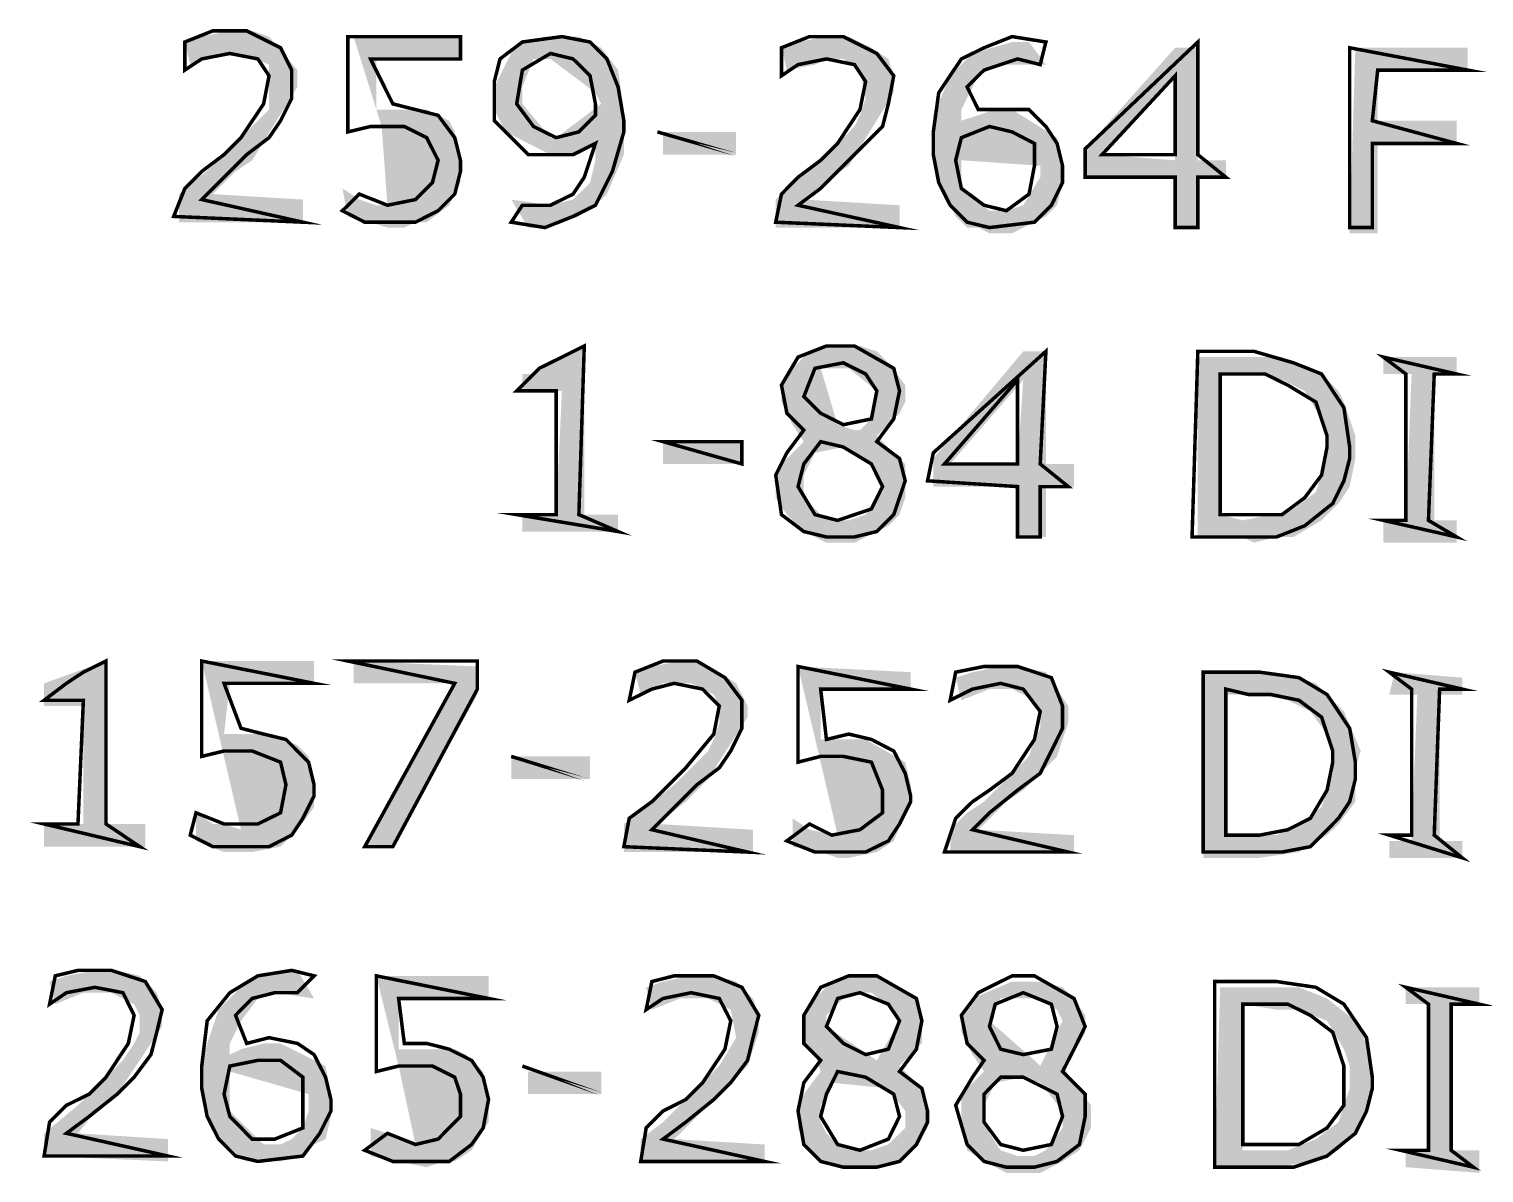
# Model space of a CAD drawing. Header units: millimetres. Extents: x 688550 to 690417, y 7458888 to 7459543.
# Drawn here: x 690289.88 to 690309.03, y 7459299.61 to 7459314.67 of the extents above; entities that cross this region are included whole.
import ezdxf

# ---------------------------------------------------------------- set-up
doc = ezdxf.new("R2010")
doc.units = ezdxf.units.MM
doc.header["$LTSCALE"] = 3
doc.header["$MEASUREMENT"] = 0
doc.layers.add('H', color=7, linetype='Continuous')
doc.layers.add('P', color=7, linetype='Continuous')

msp = doc.modelspace()

# ---------------------------------------------------------------- hatches: boundary and pattern name
at = {"layer": 'H', "linetype": 'Continuous'}
for points in [[(690293.488, 7459312.127), (690291.858, 7459312.127), (690291.858, 7459312.497), (690292.303, 7459312.87), (690292.45, 7459313.017), (690292.673, 7459313.24), (690292.895, 7459313.463), (690293.042, 7459313.61), (690293.042, 7459313.832), (690293.042, 7459314.055), (690293.042, 7459314.202), (690292.673, 7459314.349), (690292.526, 7459314.349), (690292.379, 7459314.349), (690292.005, 7459314.202), (690291.934, 7459314.5), (690292.156, 7459314.571), (690292.526, 7459314.647), (690292.82, 7459314.647), (690293.042, 7459314.571), (690293.416, 7459314.13), (690293.416, 7459313.908), (690292.82, 7459312.942), (690292.601, 7459312.795), (690292.303, 7459312.497), (690293.488, 7459312.425), (690293.488, 7459312.127)], [(690294.601, 7459312.056), (690294.378, 7459312.127), (690294.08, 7459312.203), (690294.008, 7459312.572), (690294.231, 7459312.425), (690294.454, 7459312.35), (690294.601, 7459312.35), (690294.525, 7459313.387), (690294.155, 7459314.571), (690295.562, 7459314.571), (690295.562, 7459314.277), (690294.454, 7459314.277), (690294.454, 7459313.61), (690294.823, 7459313.61), (690294.97, 7459313.61), (690295.117, 7459313.61), (690295.415, 7459313.463), (690295.487, 7459313.316), (690295.562, 7459313.017), (690295.562, 7459312.795), (690295.562, 7459312.648), (690295.415, 7459312.35), (690295.117, 7459312.127), (690294.97, 7459312.127), (690294.823, 7459312.056), (690294.601, 7459312.056)], [(690296.453, 7459312.056), (690296.23, 7459312.425), (690296.747, 7459312.35), (690297.045, 7459312.425), (690297.268, 7459312.648), (690297.339, 7459312.942), (690297.339, 7459313.164), (690297.121, 7459313.017), (690296.747, 7459313.017), (690296.155, 7459313.316), (690296.008, 7459313.61), (690296.008, 7459313.908), (690296.155, 7459314.202), (690296.23, 7459314.349), (690296.377, 7459314.5), (690296.675, 7459314.571), (690296.747, 7459314.277), (690296.524, 7459314.277), (690296.377, 7459313.908), (690296.377, 7459313.685), (690296.747, 7459313.24), (690296.822, 7459313.24), (690297.415, 7459313.685), (690297.339, 7459313.832), (690296.747, 7459314.277), (690296.675, 7459314.571), (690296.969, 7459314.571), (690297.121, 7459314.571), (690297.268, 7459314.5), (690297.415, 7459314.424), (690297.637, 7459314.13), (690297.713, 7459313.61), (690297.713, 7459313.316), (690297.713, 7459313.017), (690297.49, 7459312.497), (690297.339, 7459312.35), (690297.121, 7459312.203), (690296.675, 7459312.056), (690296.453, 7459312.056)], [(690301.342, 7459312.056), (690299.712, 7459312.056), (690299.712, 7459312.425), (690299.935, 7459312.648), (690300.304, 7459312.942), (690300.527, 7459313.164), (690300.749, 7459313.387), (690300.821, 7459313.534), (690300.896, 7459313.757), (690300.821, 7459314.13), (690300.602, 7459314.277), (690300.38, 7459314.277), (690300.229, 7459314.202), (690299.859, 7459314.13), (690299.788, 7459314.424), (690300.006, 7459314.5), (690300.38, 7459314.571), (690300.674, 7459314.571), (690300.972, 7459314.424), (690301.195, 7459314.277), (690301.266, 7459314.055), (690301.266, 7459313.832), (690300.674, 7459312.87), (690300.451, 7459312.719), (690300.082, 7459312.425), (690301.342, 7459312.35), (690301.342, 7459312.056)], [(690302.526, 7459311.98), (690302.602, 7459312.278), (690302.749, 7459312.278), (690302.971, 7459312.35), (690303.194, 7459312.719), (690303.194, 7459312.87), (690302.156, 7459312.942), (690302.156, 7459312.719), (690302.156, 7459312.572), (690302.526, 7459312.278), (690302.602, 7459312.278), (690302.526, 7459311.98), (690302.379, 7459312.056), (690302.232, 7459312.056), (690302.081, 7459312.203), (690301.934, 7459312.497), (690301.787, 7459312.942), (690301.787, 7459313.316), (690301.787, 7459313.534), (690302.009, 7459314.055), (690302.156, 7459314.202), (690302.303, 7459314.349), (690302.824, 7459314.5), (690303.047, 7459314.5), (690303.269, 7459314.202), (690302.749, 7459314.202), (690302.526, 7459314.13), (690302.379, 7459314.055), (690302.303, 7459313.908), (690302.156, 7459313.61), (690302.156, 7459313.463), (690302.602, 7459313.61), (690302.824, 7459313.61), (690303.416, 7459313.24), (690303.488, 7459312.942), (690303.488, 7459312.648), (690303.416, 7459312.35), (690303.269, 7459312.203), (690303.118, 7459312.127), (690302.824, 7459311.98), (690302.526, 7459311.98)], [(690304.97, 7459312.056), (690304.97, 7459312.719), (690303.786, 7459312.719), (690303.786, 7459313.093), (690304.009, 7459313.017), (690304.97, 7459312.942), (690304.97, 7459314.055), (690304.009, 7459313.017), (690303.786, 7459313.093), (690304.97, 7459314.424), (690305.269, 7459314.424), (690305.269, 7459312.942), (690305.638, 7459312.942), (690305.638, 7459312.719), (690305.269, 7459312.719), (690305.269, 7459312.056), (690304.97, 7459312.056)], [(690307.268, 7459311.98), (690307.343, 7459314.424), (690308.822, 7459314.424), (690308.822, 7459314.13), (690307.637, 7459314.13), (690307.637, 7459313.463), (690308.675, 7459313.463), (690308.675, 7459313.164), (690307.637, 7459313.164), (690307.637, 7459311.98), (690307.268, 7459311.98)], [(690299.191, 7459313.017), (690298.229, 7459313.017), (690298.229, 7459313.316), (690299.191, 7459313.316), (690299.191, 7459313.017)], [(690297.637, 7459308.053), (690296.377, 7459308.053), (690296.377, 7459308.276), (690296.822, 7459308.276), (690296.898, 7459309.905), (690296.377, 7459309.905), (690296.377, 7459310.128), (690296.524, 7459310.128), (690297.192, 7459310.497), (690297.192, 7459308.276), (690297.637, 7459308.276), (690297.637, 7459308.053)], [(690300.38, 7459307.906), (690300.082, 7459308.053), (690299.859, 7459308.276), (690299.712, 7459308.498), (690299.712, 7459308.796), (690299.788, 7459308.943), (690300.082, 7459309.237), (690300.229, 7459309.09), (690300.082, 7459308.796), (690300.082, 7459308.574), (690300.157, 7459308.423), (690300.304, 7459308.276), (690300.451, 7459308.2), (690300.674, 7459308.2), (690300.896, 7459308.276), (690301.119, 7459308.574), (690301.119, 7459308.721), (690300.896, 7459309.015), (690300.602, 7459309.166), (690300.229, 7459309.09), (690300.082, 7459309.237), (690299.935, 7459309.46), (690299.788, 7459309.758), (690299.788, 7459309.981), (690299.935, 7459310.203), (690300.157, 7459310.426), (690300.451, 7459310.497), (690300.821, 7459310.497), (690301.043, 7459310.426), (690301.195, 7459310.275), (690301.417, 7459309.981), (690301.417, 7459309.758), (690301.342, 7459309.611), (690301.043, 7459309.313), (690300.972, 7459309.536), (690301.043, 7459309.905), (690300.674, 7459310.203), (690300.451, 7459310.203), (690300.304, 7459310.203), (690300.527, 7459309.46), (690300.749, 7459309.389), (690300.821, 7459309.389), (690300.972, 7459309.536), (690301.043, 7459309.313), (690301.266, 7459309.09), (690301.417, 7459308.943), (690301.417, 7459308.796), (690301.417, 7459308.498), (690301.342, 7459308.276), (690301.195, 7459308.129), (690301.043, 7459308.053), (690300.749, 7459307.906), (690300.38, 7459307.906)], [(690302.896, 7459307.982), (690302.896, 7459308.645), (690301.787, 7459308.645), (690301.787, 7459309.015), (690302.009, 7459308.943), (690302.896, 7459308.943), (690302.971, 7459310.052), (690302.009, 7459308.943), (690301.787, 7459309.015), (690302.971, 7459310.426), (690303.269, 7459310.426), (690303.269, 7459308.943), (690303.639, 7459308.943), (690303.639, 7459308.645), (690303.269, 7459308.645), (690303.269, 7459307.982), (690302.896, 7459307.982)], [(690306.008, 7459307.906), (690305.861, 7459307.982), (690305.861, 7459308.2), (690306.23, 7459308.276), (690306.377, 7459308.276), (690306.529, 7459308.351), (690306.823, 7459308.574), (690306.898, 7459308.796), (690306.97, 7459309.015), (690306.97, 7459309.313), (690306.898, 7459309.536), (690306.676, 7459309.905), (690306.377, 7459310.052), (690306.008, 7459310.128), (690305.563, 7459310.128), (690305.563, 7459308.276), (690305.861, 7459308.2), (690305.861, 7459307.982), (690305.269, 7459307.982), (690305.269, 7459310.35), (690306.083, 7459310.35), (690306.377, 7459310.35), (690306.529, 7459310.275), (690306.751, 7459310.203), (690306.898, 7459310.128), (690307.121, 7459309.905), (690307.192, 7459309.758), (690307.343, 7459309.313), (690307.343, 7459309.015), (690307.268, 7459308.645), (690307.121, 7459308.423), (690306.898, 7459308.2), (690306.529, 7459307.982), (690306.306, 7459307.982), (690306.008, 7459307.906)], [(690307.713, 7459307.906), (690307.713, 7459308.2), (690308.007, 7459308.2), (690308.083, 7459310.128), (690307.713, 7459310.128), (690307.713, 7459310.35), (690308.675, 7459310.35), (690308.675, 7459310.128), (690308.381, 7459310.128), (690308.381, 7459308.2), (690308.675, 7459308.2), (690308.675, 7459307.906), (690307.713, 7459307.906)], [(690299.267, 7459308.943), (690298.229, 7459308.943), (690298.229, 7459309.237), (690299.267, 7459309.237), (690299.267, 7459308.943)], [(690291.413, 7459303.903), (690290.081, 7459303.903), (690290.081, 7459304.202), (690290.598, 7459304.202), (690290.598, 7459305.756), (690290.081, 7459305.756), (690290.081, 7459306.054), (690290.896, 7459306.348), (690290.896, 7459304.202), (690291.413, 7459304.202), (690291.413, 7459303.903)], [(690292.673, 7459303.832), (690292.45, 7459303.832), (690292.081, 7459303.979), (690292.081, 7459304.349), (690292.303, 7459304.202), (690292.45, 7459304.202), (690292.673, 7459304.126), (690292.156, 7459306.348), (690293.635, 7459306.348), (690293.635, 7459306.054), (690292.526, 7459306.054), (690292.45, 7459305.386), (690292.82, 7459305.386), (690293.042, 7459305.386), (690293.416, 7459305.239), (690293.563, 7459305.092), (690293.635, 7459304.794), (690293.635, 7459304.571), (690293.635, 7459304.424), (690293.416, 7459304.126), (690293.194, 7459303.903), (690292.82, 7459303.832), (690292.673, 7459303.832)], [(690294.302, 7459303.903), (690295.487, 7459306.054), (690294.155, 7459306.054), (690294.155, 7459306.348), (690295.785, 7459306.276), (690295.785, 7459305.907), (690294.672, 7459303.903), (690294.302, 7459303.903)], [(690299.414, 7459303.832), (690297.713, 7459303.832), (690297.713, 7459304.202), (690298.007, 7459304.424), (690298.376, 7459304.718), (690298.599, 7459304.941), (690298.822, 7459305.163), (690298.897, 7459305.315), (690298.969, 7459305.533), (690298.969, 7459305.756), (690298.897, 7459305.907), (690298.599, 7459306.054), (690298.452, 7459306.054), (690298.229, 7459306.054), (690297.935, 7459305.907), (690297.86, 7459306.201), (690298.082, 7459306.276), (690298.452, 7459306.348), (690298.675, 7459306.348), (690298.969, 7459306.201), (690299.191, 7459306.054), (690299.342, 7459305.756), (690299.342, 7459305.609), (690298.822, 7459304.794), (690298.528, 7459304.496), (690298.154, 7459304.202), (690299.414, 7459304.126), (690299.414, 7459303.832)], [(690300.527, 7459303.756), (690300.304, 7459303.832), (690299.935, 7459303.903), (690299.935, 7459304.277), (690300.157, 7459304.126), (690300.527, 7459304.055), (690300.304, 7459305.016), (690300.006, 7459306.276), (690301.489, 7459306.201), (690301.489, 7459305.978), (690300.304, 7459305.978), (690300.304, 7459305.315), (690300.674, 7459305.315), (690300.896, 7459305.315), (690301.417, 7459305.016), (690301.489, 7459304.718), (690301.489, 7459304.496), (690301.417, 7459304.349), (690301.266, 7459303.979), (690301.043, 7459303.832), (690300.674, 7459303.756), (690300.527, 7459303.756)], [(690303.639, 7459303.832), (690302.009, 7459303.832), (690302.009, 7459304.126), (690302.232, 7459304.349), (690302.455, 7459304.496), (690302.602, 7459304.647), (690302.824, 7459304.869), (690303.047, 7459305.092), (690303.118, 7459305.315), (690303.194, 7459305.462), (690303.194, 7459305.684), (690303.118, 7459305.831), (690302.824, 7459305.978), (690302.673, 7459305.978), (690302.526, 7459305.978), (690302.156, 7459305.831), (690302.081, 7459306.129), (690302.303, 7459306.201), (690302.673, 7459306.276), (690302.896, 7459306.276), (690303.269, 7459306.201), (690303.416, 7459305.978), (690303.563, 7459305.756), (690303.563, 7459305.533), (690303.488, 7459305.315), (690303.416, 7459305.092), (690302.971, 7459304.647), (690302.749, 7459304.496), (690302.379, 7459304.126), (690303.639, 7459304.055), (690303.639, 7459303.832)], [(690305.34, 7459303.756), (690305.34, 7459306.201), (690305.936, 7459306.201), (690306.155, 7459306.201), (690306.083, 7459305.907), (690305.638, 7459305.907), (690305.638, 7459304.055), (690305.936, 7459304.055), (690306.306, 7459304.055), (690306.6, 7459304.202), (690306.898, 7459304.424), (690307.045, 7459304.869), (690307.045, 7459305.092), (690306.97, 7459305.386), (690306.751, 7459305.684), (690306.453, 7459305.831), (690306.083, 7459305.907), (690306.155, 7459306.201), (690306.377, 7459306.129), (690306.6, 7459306.129), (690306.823, 7459306.054), (690307.192, 7459305.684), (690307.415, 7459305.163), (690307.343, 7459304.941), (690307.343, 7459304.794), (690307.343, 7459304.496), (690307.121, 7459304.202), (690306.97, 7459304.055), (690306.6, 7459303.832), (690306.083, 7459303.756), (690305.34, 7459303.756)], [(690307.789, 7459303.756), (690307.789, 7459303.979), (690308.083, 7459303.979), (690308.158, 7459305.907), (690307.789, 7459305.907), (690307.86, 7459306.201), (690308.75, 7459306.129), (690308.75, 7459305.907), (690308.452, 7459305.907), (690308.452, 7459303.979), (690308.75, 7459303.979), (690308.75, 7459303.756), (690307.789, 7459303.756)], [(690296.23, 7459304.794), (690296.23, 7459305.092), (690297.268, 7459305.092), (690297.268, 7459304.794), (690296.23, 7459304.794)], [(690291.711, 7459299.758), (690290.081, 7459299.829), (690290.081, 7459300.128), (690290.527, 7459300.497), (690290.674, 7459300.644), (690290.896, 7459300.867), (690291.119, 7459301.089), (690291.266, 7459301.312), (690291.341, 7459301.459), (690291.341, 7459301.682), (690291.266, 7459301.829), (690290.968, 7459301.98), (690290.749, 7459301.98), (690290.598, 7459301.98), (690290.228, 7459301.829), (690290.153, 7459302.127), (690290.375, 7459302.202), (690290.749, 7459302.274), (690291.043, 7459302.274), (690291.341, 7459302.202), (690291.564, 7459301.98), (690291.635, 7459301.757), (690291.635, 7459301.535), (690291.043, 7459300.644), (690290.821, 7459300.497), (690290.527, 7459300.128), (690291.711, 7459300.052), (690291.711, 7459299.758)], [(690292.895, 7459299.758), (690292.748, 7459299.758), (690292.526, 7459299.905), (690292.379, 7459300.052), (690292.303, 7459300.199), (690292.156, 7459300.72), (690292.156, 7459301.014), (690292.228, 7459301.312), (690292.379, 7459301.757), (690292.748, 7459302.127), (690293.194, 7459302.274), (690293.416, 7459302.274), (690293.635, 7459301.904), (690293.118, 7459301.98), (690292.895, 7459301.904), (690292.673, 7459301.61), (690292.526, 7459301.312), (690292.526, 7459301.165), (690292.526, 7459300.942), (690292.526, 7459300.644), (690292.526, 7459300.422), (690292.895, 7459300.052), (690292.971, 7459299.981), (690293.194, 7459299.981), (690293.341, 7459300.052), (690293.488, 7459300.199), (690293.563, 7459300.422), (690293.563, 7459300.644), (690292.526, 7459300.942), (690292.526, 7459301.165), (690292.673, 7459301.236), (690292.971, 7459301.312), (690293.194, 7459301.312), (690293.786, 7459301.014), (690293.857, 7459300.644), (690293.857, 7459300.35), (690293.786, 7459300.052), (690293.635, 7459299.981), (690293.488, 7459299.829), (690293.194, 7459299.758), (690292.895, 7459299.758)], [(690295.117, 7459299.682), (690294.748, 7459299.758), (690294.378, 7459299.829), (690294.378, 7459300.199), (690294.601, 7459300.128), (690294.748, 7459300.052), (690294.97, 7459299.981), (690294.748, 7459301.014), (690294.454, 7459302.202), (690295.932, 7459302.202), (690295.932, 7459301.904), (690294.748, 7459301.904), (690294.748, 7459301.236), (690295.117, 7459301.236), (690295.34, 7459301.236), (690295.487, 7459301.236), (690295.638, 7459301.165), (690295.709, 7459301.089), (690295.861, 7459300.942), (690295.932, 7459300.644), (690295.932, 7459300.422), (690295.932, 7459300.275), (690295.709, 7459299.905), (690295.487, 7459299.758), (690295.34, 7459299.758), (690295.117, 7459299.682)], [(690299.565, 7459299.758), (690297.935, 7459299.758), (690297.935, 7459300.052), (690298.229, 7459300.275), (690298.528, 7459300.573), (690298.75, 7459300.795), (690298.969, 7459301.014), (690299.191, 7459301.388), (690299.12, 7459301.757), (690298.822, 7459301.904), (690298.599, 7459301.904), (690298.452, 7459301.904), (690298.082, 7459301.757), (690298.007, 7459302.051), (690298.229, 7459302.127), (690298.599, 7459302.202), (690298.897, 7459302.202), (690299.191, 7459302.127), (690299.414, 7459301.904), (690299.489, 7459301.682), (690299.489, 7459301.459), (690299.414, 7459301.236), (690299.342, 7459301.014), (690298.897, 7459300.573), (690298.75, 7459300.422), (690298.376, 7459300.052), (690299.565, 7459299.981), (690299.565, 7459299.758)], [(690300.821, 7459299.682), (690300.674, 7459299.682), (690300.304, 7459299.758), (690300.082, 7459299.981), (690300.006, 7459300.199), (690300.006, 7459300.497), (690300.082, 7459300.644), (690300.304, 7459300.942), (690300.451, 7459300.795), (690300.304, 7459300.497), (690300.304, 7459300.275), (690300.38, 7459300.128), (690300.527, 7459299.981), (690300.749, 7459299.905), (690300.972, 7459299.905), (690301.195, 7459299.981), (690301.417, 7459300.199), (690301.417, 7459300.422), (690301.195, 7459300.72), (690300.451, 7459300.795), (690300.304, 7459300.942), (690300.229, 7459301.165), (690300.082, 7459301.312), (690300.082, 7459301.459), (690300.082, 7459301.682), (690300.229, 7459301.904), (690300.451, 7459302.127), (690300.674, 7459302.202), (690300.896, 7459302.202), (690301.043, 7459302.202), (690300.972, 7459301.98), (690300.749, 7459301.98), (690300.602, 7459301.904), (690300.38, 7459301.682), (690300.38, 7459301.535), (690301.043, 7459301.089), (690301.043, 7459301.089), (690301.342, 7459301.61), (690301.266, 7459301.757), (690300.972, 7459301.98), (690301.043, 7459302.202), (690301.342, 7459302.051), (690301.564, 7459301.904), (690301.636, 7459301.682), (690301.636, 7459301.459), (690301.636, 7459301.312), (690301.342, 7459301.014), (690301.564, 7459300.795), (690301.636, 7459300.644), (690301.711, 7459300.497), (690301.711, 7459300.199), (690301.564, 7459299.981), (690301.342, 7459299.758), (690301.043, 7459299.682), (690300.821, 7459299.682)], [(690302.749, 7459299.607), (690302.455, 7459299.758), (690302.232, 7459299.905), (690302.156, 7459300.199), (690302.156, 7459300.497), (690302.156, 7459300.644), (690302.455, 7459300.942), (690302.602, 7459300.795), (690302.455, 7459300.497), (690302.455, 7459300.275), (690302.526, 7459300.128), (690302.673, 7459299.905), (690302.896, 7459299.829), (690303.118, 7459299.829), (690303.269, 7459299.905), (690303.488, 7459300.199), (690303.488, 7459300.422), (690303.194, 7459300.795), (690302.971, 7459300.867), (690302.602, 7459300.795), (690302.455, 7459300.942), (690302.303, 7459301.165), (690302.156, 7459301.459), (690302.156, 7459301.682), (690302.303, 7459301.904), (690302.824, 7459302.127), (690302.896, 7459301.904), (690302.673, 7459301.904), (690302.526, 7459301.61), (690303.118, 7459301.089), (690303.194, 7459301.014), (690303.488, 7459301.61), (690303.416, 7459301.757), (690303.118, 7459301.904), (690302.896, 7459301.904), (690302.824, 7459302.127), (690303.194, 7459302.127), (690303.488, 7459302.051), (690303.639, 7459301.904), (690303.786, 7459301.682), (690303.786, 7459301.459), (690303.71, 7459301.312), (690303.488, 7459301.014), (690303.639, 7459300.795), (690303.862, 7459300.497), (690303.862, 7459300.199), (690303.71, 7459299.905), (690303.488, 7459299.758), (690303.194, 7459299.607), (690302.749, 7459299.607)], [(690305.491, 7459299.682), (690305.563, 7459302.051), (690306.155, 7459302.051), (690306.306, 7459302.051), (690306.6, 7459302.051), (690306.97, 7459301.904), (690307.343, 7459301.61), (690307.49, 7459301.312), (690307.566, 7459301.014), (690307.566, 7459300.644), (690307.49, 7459300.422), (690307.343, 7459300.128), (690307.121, 7459299.905), (690306.751, 7459299.758), (690306.306, 7459299.682), (690306.23, 7459299.905), (690306.453, 7459299.905), (690306.823, 7459300.052), (690307.121, 7459300.275), (690307.268, 7459300.72), (690307.268, 7459301.014), (690307.192, 7459301.236), (690306.97, 7459301.61), (690306.6, 7459301.757), (690306.306, 7459301.757), (690305.861, 7459301.829), (690305.861, 7459299.905), (690306.155, 7459299.905), (690306.23, 7459299.905), (690306.306, 7459299.682), (690305.491, 7459299.682)], [(690308.973, 7459299.607), (690308.007, 7459299.682), (690308.007, 7459299.905), (690308.305, 7459299.905), (690308.305, 7459301.829), (690308.007, 7459301.829), (690308.007, 7459302.051), (690308.973, 7459302.051), (690308.973, 7459301.829), (690308.603, 7459301.829), (690308.603, 7459299.905), (690308.973, 7459299.905), (690308.973, 7459299.607)], [(690297.415, 7459300.644), (690296.453, 7459300.644), (690296.453, 7459300.942), (690297.415, 7459300.942), (690297.415, 7459300.644)]]:
    msp.add_hatch(color=256, dxfattribs=at).paths.add_polyline_path(points)

# ---------------------------------------------------------------- linework, layer by layer
at = {"layer": 'P', "const_width": 0.0462}
for points in [[(690293.488, 7459312.127), (690292.156, 7459312.425), (690292.379, 7459312.648), (690292.748, 7459313.017), (690293.042, 7459313.24), (690293.194, 7459313.463), (690293.341, 7459313.757), (690293.341, 7459314.13), (690293.194, 7459314.424), (690292.748, 7459314.647), (690292.303, 7459314.647), (690291.934, 7459314.5), (690291.934, 7459314.13), (690292.156, 7459314.277), (690292.526, 7459314.349), (690292.895, 7459314.277), (690293.042, 7459314.055), (690292.971, 7459313.685), (690292.673, 7459313.24), (690292.45, 7459313.017), (690292.156, 7459312.795), (690291.934, 7459312.572), (690291.787, 7459312.203), (690293.488, 7459312.127), (690293.488, 7459312.127)], [(690295.562, 7459312.942), (690295.487, 7459313.24), (690295.268, 7459313.534), (690294.97, 7459313.61), (690294.672, 7459313.685), (690294.378, 7459314.277), (690295.562, 7459314.277), (690295.562, 7459314.571), (690294.08, 7459314.571), (690294.08, 7459313.316), (690294.378, 7459313.387), (690294.823, 7459313.387), (690295.117, 7459313.24), (690295.268, 7459312.942), (690295.193, 7459312.648), (690294.97, 7459312.425), (690294.601, 7459312.35), (690294.231, 7459312.497), (690294.008, 7459312.278), (690294.302, 7459312.127), (690294.672, 7459312.127), (690294.97, 7459312.127), (690295.268, 7459312.278), (690295.487, 7459312.497), (690295.562, 7459312.795), (690295.562, 7459312.942), (690295.562, 7459312.942)], [(690297.713, 7459313.463), (690297.637, 7459313.908), (690297.49, 7459314.277), (690297.268, 7459314.5), (690296.898, 7459314.571), (690296.377, 7459314.5), (690296.083, 7459314.277), (690296.008, 7459313.979), (690296.008, 7459313.463), (690296.23, 7459313.24), (690296.453, 7459313.017), (690296.747, 7459313.017), (690297.045, 7459313.017), (690297.339, 7459313.164), (690297.192, 7459312.719), (690297.045, 7459312.497), (690296.747, 7459312.35), (690296.377, 7459312.35), (690296.23, 7459312.127), (690296.675, 7459312.056), (690297.045, 7459312.203), (690297.339, 7459312.35), (690297.562, 7459312.795), (690297.713, 7459313.316), (690297.713, 7459313.463), (690297.713, 7459313.463)], [(690301.342, 7459312.056), (690300.006, 7459312.35), (690300.304, 7459312.572), (690300.674, 7459312.942), (690300.896, 7459313.164), (690301.119, 7459313.387), (690301.195, 7459313.685), (690301.266, 7459314.055), (690301.043, 7459314.349), (690300.602, 7459314.571), (690300.157, 7459314.571), (690299.788, 7459314.424), (690299.788, 7459314.055), (690300.006, 7459314.202), (690300.38, 7459314.277), (690300.749, 7459314.202), (690300.896, 7459313.979), (690300.821, 7459313.61), (690300.527, 7459313.164), (690300.304, 7459312.942), (690300.006, 7459312.719), (690299.788, 7459312.497), (690299.712, 7459312.127), (690301.342, 7459312.056), (690301.342, 7459312.056)], [(690303.488, 7459312.87), (690303.416, 7459313.164), (690303.269, 7459313.387), (690303.047, 7459313.61), (690302.673, 7459313.61), (690302.379, 7459313.61), (690302.232, 7459313.908), (690302.455, 7459314.13), (690302.896, 7459314.277), (690303.194, 7459314.202), (690303.269, 7459314.5), (690302.824, 7459314.571), (690302.455, 7459314.424), (690302.156, 7459314.277), (690301.858, 7459313.832), (690301.787, 7459313.316), (690301.787, 7459313.017), (690301.858, 7459312.648), (690302.009, 7459312.35), (690302.232, 7459312.127), (690302.526, 7459312.056), (690303.118, 7459312.127), (690303.341, 7459312.35), (690303.488, 7459312.648), (690303.488, 7459312.87), (690303.488, 7459312.87)], [(690305.638, 7459312.719), (690305.269, 7459313.017), (690305.269, 7459314.5), (690303.786, 7459313.093), (690303.786, 7459312.719), (690304.97, 7459312.719), (690304.97, 7459312.056), (690305.269, 7459312.056), (690305.269, 7459312.719), (690305.638, 7459312.719), (690305.638, 7459312.719)], [(690308.822, 7459314.13), (690307.268, 7459314.424), (690307.268, 7459312.056), (690307.566, 7459312.056), (690307.566, 7459313.164), (690308.675, 7459313.164), (690307.566, 7459313.463), (690307.637, 7459314.13), (690308.822, 7459314.13), (690308.822, 7459314.13)], [(690297.339, 7459313.534), (690297.121, 7459313.316), (690296.822, 7459313.24), (690296.524, 7459313.387), (690296.302, 7459313.685), (690296.377, 7459314.13), (690296.747, 7459314.349), (690297.045, 7459314.277), (690297.268, 7459314.055), (690297.339, 7459313.685), (690297.339, 7459313.534), (690297.339, 7459313.534)], [(690304.97, 7459313.017), (690304.009, 7459313.017), (690304.97, 7459314.055), (690304.97, 7459313.017), (690304.97, 7459313.017)], [(690299.191, 7459313.017), (690298.154, 7459313.316), (690299.191, 7459313.017), (690299.191, 7459313.017)], [(690303.118, 7459312.87), (690303.047, 7459312.497), (690302.749, 7459312.278), (690302.455, 7459312.35), (690302.156, 7459312.572), (690302.081, 7459312.942), (690302.156, 7459313.24), (690302.526, 7459313.387), (690302.824, 7459313.316), (690303.118, 7459313.164), (690303.118, 7459312.87), (690303.118, 7459312.87)], [(690297.637, 7459308.053), (690297.121, 7459308.276), (690297.192, 7459310.497), (690296.898, 7459310.35), (690296.6, 7459310.203), (690296.302, 7459309.905), (690296.822, 7459309.905), (690296.822, 7459308.276), (690296.302, 7459308.276), (690297.637, 7459308.053), (690297.637, 7459308.053)], [(690301.417, 7459308.721), (690301.342, 7459309.015), (690301.043, 7459309.237), (690301.266, 7459309.536), (690301.342, 7459309.905), (690301.266, 7459310.203), (690300.749, 7459310.497), (690300.38, 7459310.497), (690300.006, 7459310.35), (690299.788, 7459309.981), (690299.859, 7459309.611), (690300.082, 7459309.389), (690299.859, 7459309.09), (690299.712, 7459308.796), (690299.788, 7459308.276), (690300.082, 7459308.053), (690300.38, 7459307.982), (690300.749, 7459307.982), (690301.043, 7459308.053), (690301.266, 7459308.276), (690301.417, 7459308.721), (690301.417, 7459308.721)], [(690303.563, 7459308.645), (690303.194, 7459308.943), (690303.269, 7459310.426), (690301.787, 7459309.09), (690301.711, 7459308.721), (690302.896, 7459308.645), (690302.896, 7459307.982), (690303.194, 7459307.982), (690303.194, 7459308.645), (690303.563, 7459308.645), (690303.563, 7459308.645)], [(690307.268, 7459309.166), (690307.192, 7459309.683), (690306.898, 7459310.128), (690306.529, 7459310.275), (690306.008, 7459310.426), (690305.269, 7459310.426), (690305.193, 7459307.982), (690305.861, 7459307.982), (690306.306, 7459307.982), (690306.676, 7459308.129), (690307.045, 7459308.423), (690307.192, 7459308.721), (690307.268, 7459309.015), (690307.268, 7459309.166), (690307.268, 7459309.166)], [(690308.675, 7459307.982), (690308.305, 7459308.2), (690308.381, 7459310.128), (690308.675, 7459310.128), (690307.713, 7459310.35), (690308.007, 7459310.128), (690308.007, 7459308.2), (690307.713, 7459308.2), (690308.675, 7459307.982), (690308.675, 7459307.982)], [(690301.043, 7459309.905), (690300.972, 7459309.536), (690300.602, 7459309.46), (690300.304, 7459309.611), (690300.082, 7459309.83), (690300.229, 7459310.203), (690300.602, 7459310.275), (690300.896, 7459310.128), (690301.043, 7459309.905), (690301.043, 7459309.905)], [(690302.896, 7459308.943), (690301.934, 7459308.943), (690302.896, 7459310.052), (690302.896, 7459308.943), (690302.896, 7459308.943)], [(690306.97, 7459309.166), (690306.898, 7459308.796), (690306.676, 7459308.498), (690306.377, 7459308.276), (690305.936, 7459308.276), (690305.563, 7459308.276), (690305.563, 7459310.128), (690305.861, 7459310.128), (690306.155, 7459310.128), (690306.453, 7459309.981), (690306.823, 7459309.758), (690306.97, 7459309.313), (690306.97, 7459309.166), (690306.97, 7459309.166)], [(690299.267, 7459308.943), (690299.267, 7459309.237), (690298.229, 7459309.237), (690299.267, 7459308.943), (690299.267, 7459308.943)], [(690301.119, 7459308.645), (690300.972, 7459308.351), (690300.527, 7459308.2), (690300.229, 7459308.276), (690300.006, 7459308.645), (690300.082, 7459308.943), (690300.304, 7459309.237), (690300.602, 7459309.166), (690300.972, 7459308.943), (690301.119, 7459308.645), (690301.119, 7459308.645)], [(690291.341, 7459303.903), (690290.896, 7459304.202), (690290.896, 7459306.348), (690290.598, 7459306.201), (690290.375, 7459306.054), (690290.081, 7459305.831), (690290.598, 7459305.831), (690290.527, 7459304.202), (690290.081, 7459304.202), (690291.341, 7459303.903), (690291.341, 7459303.903)], [(690293.635, 7459304.718), (690293.563, 7459305.016), (690293.265, 7459305.315), (690292.971, 7459305.386), (690292.673, 7459305.462), (690292.45, 7459306.054), (690293.635, 7459306.054), (690292.156, 7459306.348), (690292.156, 7459305.092), (690292.45, 7459305.163), (690292.82, 7459305.163), (690293.194, 7459305.016), (690293.265, 7459304.718), (690293.194, 7459304.349), (690292.895, 7459304.202), (690292.45, 7459304.202), (690292.081, 7459304.349), (690292.005, 7459304.055), (690292.303, 7459303.903), (690292.748, 7459303.903), (690293.042, 7459303.903), (690293.341, 7459304.055), (690293.488, 7459304.277), (690293.635, 7459304.571), (690293.635, 7459304.718), (690293.635, 7459304.718)], [(690295.785, 7459305.978), (690295.785, 7459306.348), (690294.08, 7459306.348), (690295.487, 7459306.054), (690294.302, 7459303.903), (690294.672, 7459303.903), (690295.785, 7459305.978), (690295.785, 7459305.978)], [(690299.342, 7459303.832), (690298.082, 7459304.126), (690298.305, 7459304.349), (690298.675, 7459304.718), (690298.969, 7459304.941), (690299.12, 7459305.163), (690299.267, 7459305.462), (690299.267, 7459305.831), (690299.044, 7459306.129), (690298.675, 7459306.348), (690298.229, 7459306.348), (690297.86, 7459306.201), (690297.784, 7459305.831), (690298.082, 7459305.978), (690298.376, 7459306.054), (690298.75, 7459305.978), (690298.969, 7459305.756), (690298.897, 7459305.386), (690298.528, 7459304.941), (690298.305, 7459304.718), (690298.082, 7459304.496), (690297.784, 7459304.277), (690297.713, 7459303.903), (690299.342, 7459303.832), (690299.342, 7459303.832)], [(690301.489, 7459304.571), (690301.417, 7459304.869), (690301.266, 7459305.163), (690300.972, 7459305.315), (690300.674, 7459305.386), (690300.38, 7459305.315), (690300.304, 7459305.978), (690301.489, 7459305.978), (690300.006, 7459306.276), (690300.006, 7459305.016), (690300.304, 7459305.092), (690300.602, 7459305.092), (690300.972, 7459305.016), (690301.119, 7459304.647), (690301.119, 7459304.349), (690300.821, 7459304.126), (690300.451, 7459304.055), (690300.157, 7459304.202), (690299.859, 7459303.979), (690300.229, 7459303.832), (690300.602, 7459303.832), (690300.896, 7459303.832), (690301.195, 7459303.979), (690301.342, 7459304.202), (690301.489, 7459304.496), (690301.489, 7459304.571), (690301.489, 7459304.571)], [(690303.563, 7459303.832), (690302.303, 7459304.126), (690302.526, 7459304.349), (690302.896, 7459304.647), (690303.194, 7459304.869), (690303.341, 7459305.163), (690303.488, 7459305.462), (690303.488, 7459305.756), (690303.341, 7459306.129), (690302.896, 7459306.276), (690302.455, 7459306.276), (690302.081, 7459306.201), (690302.009, 7459305.831), (690302.303, 7459305.978), (690302.673, 7459306.054), (690302.971, 7459305.978), (690303.194, 7459305.684), (690303.118, 7459305.315), (690302.824, 7459304.869), (690302.526, 7459304.647), (690302.303, 7459304.496), (690302.081, 7459304.277), (690301.934, 7459303.832), (690303.563, 7459303.832), (690303.563, 7459303.832)], [(690307.343, 7459305.016), (690307.268, 7459305.462), (690306.97, 7459305.907), (690306.6, 7459306.129), (690306.083, 7459306.201), (690305.34, 7459306.201), (690305.34, 7459303.832), (690305.936, 7459303.832), (690306.377, 7459303.832), (690306.751, 7459303.903), (690307.121, 7459304.277), (690307.268, 7459304.496), (690307.343, 7459304.794), (690307.343, 7459305.016), (690307.343, 7459305.016)], [(690308.75, 7459303.756), (690308.381, 7459304.055), (690308.452, 7459305.978), (690308.75, 7459305.978), (690307.789, 7459306.201), (690308.083, 7459305.978), (690308.083, 7459304.055), (690307.789, 7459304.055), (690308.75, 7459303.756), (690308.75, 7459303.756)], [(690307.045, 7459305.016), (690306.97, 7459304.647), (690306.751, 7459304.277), (690306.453, 7459304.126), (690306.083, 7459304.055), (690305.638, 7459304.055), (690305.638, 7459305.978), (690305.936, 7459305.907), (690306.23, 7459305.907), (690306.6, 7459305.831), (690306.898, 7459305.609), (690307.045, 7459305.163), (690307.045, 7459305.016), (690307.045, 7459305.016)], [(690297.192, 7459304.794), (690296.23, 7459305.092), (690297.192, 7459304.794), (690297.192, 7459304.794)], [(690291.711, 7459299.829), (690290.375, 7459300.128), (690290.674, 7459300.35), (690291.043, 7459300.644), (690291.266, 7459300.867), (690291.488, 7459301.165), (690291.564, 7459301.459), (690291.635, 7459301.757), (690291.413, 7459302.127), (690290.968, 7459302.274), (690290.527, 7459302.274), (690290.228, 7459302.202), (690290.153, 7459301.829), (690290.375, 7459301.98), (690290.749, 7459302.051), (690291.119, 7459301.98), (690291.266, 7459301.682), (690291.19, 7459301.312), (690290.896, 7459300.867), (690290.674, 7459300.644), (690290.375, 7459300.497), (690290.153, 7459300.275), (690290.081, 7459299.829), (690291.711, 7459299.829), (690291.711, 7459299.829)], [(690293.857, 7459300.573), (690293.786, 7459300.867), (690293.635, 7459301.165), (690293.416, 7459301.312), (690293.042, 7459301.388), (690292.748, 7459301.312), (690292.601, 7459301.682), (690292.82, 7459301.904), (690293.118, 7459301.98), (690293.416, 7459301.98), (690293.635, 7459302.202), (690293.341, 7459302.274), (690292.895, 7459302.202), (690292.526, 7459301.98), (690292.228, 7459301.61), (690292.156, 7459301.014), (690292.156, 7459300.72), (690292.228, 7459300.35), (690292.379, 7459300.052), (690292.601, 7459299.829), (690292.895, 7459299.758), (690293.488, 7459299.829), (690293.71, 7459300.128), (690293.857, 7459300.422), (690293.857, 7459300.573), (690293.857, 7459300.573)], [(690295.932, 7459300.573), (690295.861, 7459300.867), (690295.709, 7459301.089), (690295.415, 7459301.236), (690295.117, 7459301.312), (690294.823, 7459301.312), (690294.748, 7459301.904), (690295.932, 7459301.904), (690294.454, 7459302.202), (690294.454, 7459300.942), (690294.748, 7459301.014), (690295.193, 7459301.014), (690295.487, 7459300.867), (690295.562, 7459300.644), (690295.562, 7459300.35), (690295.268, 7459300.052), (690294.97, 7459299.981), (690294.601, 7459300.128), (690294.302, 7459299.905), (690294.672, 7459299.758), (690295.046, 7459299.758), (690295.415, 7459299.758), (690295.709, 7459299.981), (690295.861, 7459300.199), (690295.932, 7459300.573), (690295.932, 7459300.573)], [(690299.565, 7459299.758), (690298.229, 7459300.052), (690298.528, 7459300.275), (690298.897, 7459300.573), (690299.12, 7459300.795), (690299.342, 7459301.089), (690299.414, 7459301.388), (690299.489, 7459301.682), (690299.267, 7459302.051), (690298.897, 7459302.202), (690298.376, 7459302.202), (690298.082, 7459302.127), (690298.007, 7459301.757), (690298.229, 7459301.904), (690298.599, 7459301.98), (690298.969, 7459301.904), (690299.12, 7459301.61), (690299.044, 7459301.236), (690298.75, 7459300.795), (690298.528, 7459300.573), (690298.229, 7459300.422), (690298.007, 7459300.199), (690297.935, 7459299.758), (690299.565, 7459299.758), (690299.565, 7459299.758)], [(690301.711, 7459300.422), (690301.636, 7459300.72), (690301.342, 7459300.942), (690301.564, 7459301.236), (690301.636, 7459301.61), (690301.564, 7459301.904), (690301.043, 7459302.202), (690300.674, 7459302.202), (690300.304, 7459302.051), (690300.082, 7459301.682), (690300.082, 7459301.312), (690300.304, 7459301.089), (690300.082, 7459300.795), (690300.006, 7459300.422), (690300.082, 7459299.981), (690300.304, 7459299.758), (690300.602, 7459299.682), (690301.043, 7459299.682), (690301.342, 7459299.758), (690301.564, 7459299.981), (690301.711, 7459300.275), (690301.711, 7459300.422), (690301.711, 7459300.422)], [(690303.786, 7459300.35), (690303.786, 7459300.644), (690303.488, 7459300.942), (690303.639, 7459301.236), (690303.786, 7459301.535), (690303.639, 7459301.904), (690303.118, 7459302.202), (690302.824, 7459302.202), (690302.379, 7459301.98), (690302.156, 7459301.682), (690302.232, 7459301.312), (690302.455, 7459301.089), (690302.303, 7459300.867), (690302.081, 7459300.497), (690302.232, 7459299.981), (690302.455, 7459299.758), (690302.749, 7459299.682), (690303.118, 7459299.682), (690303.416, 7459299.758), (690303.71, 7459299.981), (690303.786, 7459300.35), (690303.786, 7459300.35)], [(690307.566, 7459300.867), (690307.49, 7459301.388), (690307.192, 7459301.829), (690306.823, 7459302.051), (690306.306, 7459302.127), (690305.491, 7459302.127), (690305.491, 7459299.682), (690306.083, 7459299.682), (690306.529, 7459299.682), (690306.97, 7459299.829), (690307.343, 7459300.128), (690307.49, 7459300.422), (690307.566, 7459300.72), (690307.566, 7459300.867), (690307.566, 7459300.867)], [(690301.342, 7459301.61), (690301.195, 7459301.236), (690300.896, 7459301.165), (690300.602, 7459301.312), (690300.38, 7459301.535), (690300.527, 7459301.904), (690300.821, 7459301.98), (690301.195, 7459301.829), (690301.342, 7459301.61), (690301.342, 7459301.61)], [(690303.416, 7459301.535), (690303.341, 7459301.236), (690302.971, 7459301.165), (690302.673, 7459301.236), (690302.526, 7459301.535), (690302.602, 7459301.829), (690302.971, 7459301.98), (690303.341, 7459301.829), (690303.416, 7459301.535), (690303.416, 7459301.535)], [(690308.897, 7459299.682), (690308.603, 7459299.905), (690308.603, 7459301.829), (690308.973, 7459301.829), (690308.007, 7459302.051), (690308.305, 7459301.829), (690308.305, 7459299.905), (690307.936, 7459299.905), (690308.897, 7459299.682), (690308.897, 7459299.682)], [(690307.192, 7459300.867), (690307.192, 7459300.497), (690306.97, 7459300.199), (690306.6, 7459299.981), (690306.23, 7459299.981), (690305.861, 7459299.981), (690305.861, 7459301.829), (690306.155, 7459301.829), (690306.453, 7459301.829), (690306.751, 7459301.682), (690307.045, 7459301.459), (690307.192, 7459301.014), (690307.192, 7459300.867), (690307.192, 7459300.867)], [(690293.488, 7459300.573), (690293.488, 7459300.199), (690293.118, 7459300.052), (690292.82, 7459300.052), (690292.526, 7459300.35), (690292.45, 7459300.644), (690292.526, 7459301.014), (690292.895, 7459301.089), (690293.194, 7459301.089), (690293.488, 7459300.867), (690293.488, 7459300.573), (690293.488, 7459300.573)], [(690297.415, 7459300.644), (690296.377, 7459301.014), (690297.415, 7459300.644), (690297.415, 7459300.644)], [(690301.342, 7459300.35), (690301.195, 7459300.052), (690300.821, 7459299.905), (690300.527, 7459299.981), (690300.304, 7459300.35), (690300.38, 7459300.644), (690300.527, 7459300.942), (690300.896, 7459300.867), (690301.266, 7459300.644), (690301.342, 7459300.35), (690301.342, 7459300.35)], [(690303.488, 7459300.35), (690303.341, 7459299.981), (690302.971, 7459299.905), (690302.673, 7459299.981), (690302.455, 7459300.275), (690302.455, 7459300.644), (690302.673, 7459300.867), (690302.971, 7459300.867), (690303.416, 7459300.644), (690303.488, 7459300.35), (690303.488, 7459300.35)]]:
    msp.add_lwpolyline(points, dxfattribs=at)

doc.saveas('drawing.dxf')
